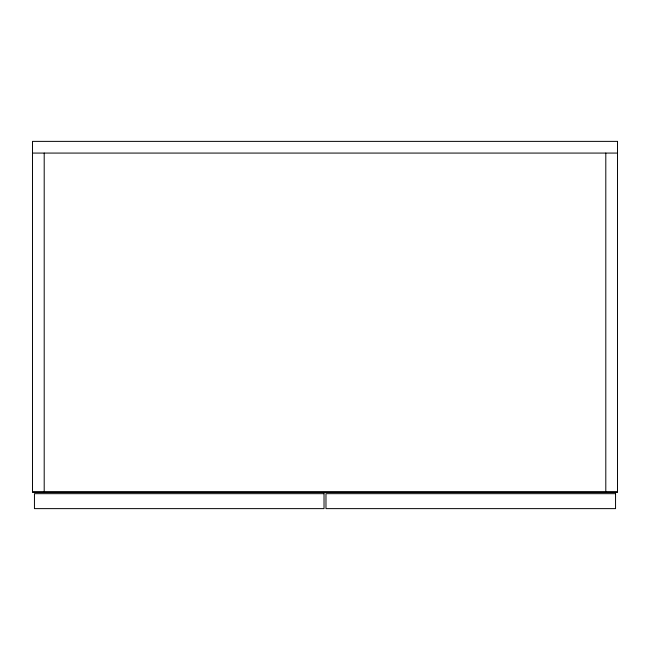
<?xml version="1.0" encoding="UTF-8"?>
<svg xmlns="http://www.w3.org/2000/svg" width="650" height="650" viewBox="0 0 650 650"><rect width="100%" height="100%" fill="white"/><g stroke="black" fill="none" stroke-linecap="round" stroke-linejoin="round"><path stroke-width="0.97" d="M32.5 153.075L617.5 153.075M32.5 491.725L617.5 491.725M605.8 153.075L605.8 492.375M44.2 153.075L44.2 492.375M617.5 141.375L32.5 141.375L32.5 492.375L617.5 492.375L617.5 141.375M324.025 493.675L34.45 493.675L34.45 508.625L324.025 508.625L324.025 493.675M615.55 493.675L325.975 493.675L325.975 508.625L615.55 508.625L615.55 493.675"/></g></svg>
